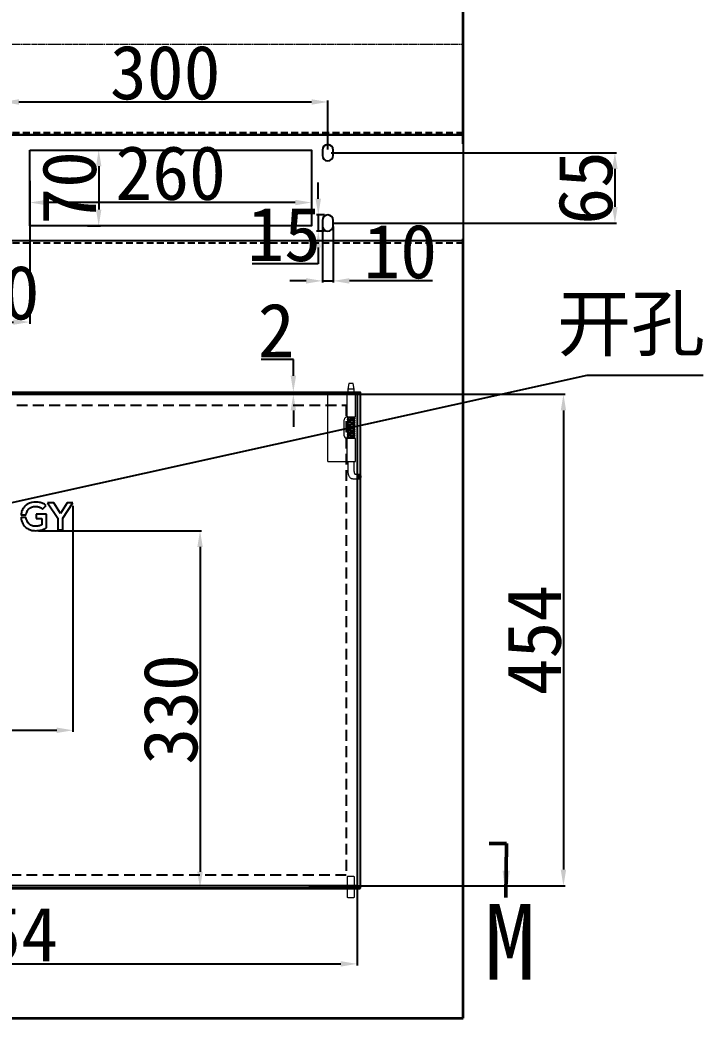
# Model space of a CAD drawing. Header units: millimetres. Extents: x 6893 to 19543, y -3475 to 6590.
# Drawn here: x 10213 to 10843, y 3976 to 4897 of the extents above; entities that cross this region are included whole.
import ezdxf

# ---------------------------------------------------------------- set-up
doc = ezdxf.new("R2010")
doc.units = ezdxf.units.MM
for name, pattern in [('ACBSITGL', [3, 2, -1]), ('HIDDEN', [1.905, 1.27, -0.635]), ('PHANTOM', [12.7, 6.35, -1.27, 1.27, -1.27, 1.27, -1.27])]:
    doc.linetypes.add(name, pattern=pattern)
for name, color, linetype, lineweight in [('AM_0', 7, 'Continuous', 50), ('图框', 7, 'Continuous', 15), ('尺寸线', 3, 'Continuous', 15)]:
    doc.layers.add(name, color=color, linetype=linetype, lineweight=lineweight)
doc.styles.add('SLDTEXTSTYLE0', font='')
doc.styles.get("Standard").update_dxf_attribs({"font": ''})
doc.styles.get('SLDTEXTSTYLE0').set_extended_font_data('宋体')
doc.styles.get('Standard').set_extended_font_data('SimSun')
doc.dimstyles.new('50#', dxfattribs={"dimtxt": 50, "dimasz": 15, "dimexe": 1.5, "dimexo": 3, "dimgap": 2, "dimtad": 1, "dimtoh": 1, "dimzin": 12, "dimdsep": 46, "dimtxsty": 'Standard', "dimcen": 20, "dimclrd": 3, "dimclre": 3, "dimclrt": 7, "dimadec": 0, "dimazin": 3, "dimtfac": 1, "dimtmove": 0, "dimatfit": 3, "dimfxl": 1, "dimarcsym": 0})

# ---------------------------------------------------------------- blocks, each defined once
blk = doc.blocks.new('*D61')
at = {"color": 3, "lineweight": -2, "transparency": 16777216}
for p, q in [((10197.17, 4777.57), (10197.17, 4822.93)), ((10212.17, 4821.43), (10482.17, 4821.43)), ((10497.17, 4777.57), (10497.17, 4822.93))]:
    blk.add_line(p, q, dxfattribs=at)
at = {"color": 3, "transparency": 16777216}
for points in [[(10212.17, 4823.93), (10212.17, 4818.93), (10197.17, 4821.43)], [(10482.17, 4818.93), (10482.17, 4823.93), (10497.17, 4821.43)]]:
    blk.add_solid(points, dxfattribs=at)
at = {"layer": 'Defpoints', "color": 0, "transparency": 16777216}
for p in [(10497.17, 4821.43), (10197.17, 4774.57), (10497.17, 4774.57)]:
    blk.add_point(p, dxfattribs=at)
at = {"color": 7, "transparency": 16777216, "insert": (10347.17, 4848.43), "char_height": 50, "attachment_point": 5}
blk.add_mtext('300', dxfattribs=at)
blk = doc.blocks.new('*D62')
at = {"color": 3, "lineweight": -2, "transparency": 16777216}
for p, q in [((10500.17, 4774.57), (10763.63, 4774.57)), ((10762.13, 4759.57), (10762.13, 4724.57)), ((10502.67, 4709.57), (10763.63, 4709.57))]:
    blk.add_line(p, q, dxfattribs=at)
at = {"color": 3, "transparency": 16777216}
for points in [[(10764.63, 4759.57), (10759.63, 4759.57), (10762.13, 4774.57)], [(10759.63, 4724.57), (10764.63, 4724.57), (10762.13, 4709.57)]]:
    blk.add_solid(points, dxfattribs=at)
at = {"layer": 'Defpoints', "color": 0, "transparency": 16777216}
for p in [(10497.17, 4774.57), (10499.67, 4709.57), (10762.13, 4709.57)]:
    blk.add_point(p, dxfattribs=at)
at = {"color": 7, "transparency": 16777216, "insert": (10735.13, 4742.07), "char_height": 50, "attachment_point": 5, "rotation": 90}
blk.add_mtext('65', dxfattribs=at)
blk = doc.blocks.new('*D63')
at = {"color": 3, "lineweight": -2, "transparency": 16777216}
for p, q in [((10492.17, 4706.57), (10492.17, 4654.7)), ((10502.17, 4706.57), (10502.17, 4654.7)), ((10477.17, 4656.2), (10462.17, 4656.2)), ((10492.17, 4656.2), (10502.17, 4656.2)), ((10532.17, 4656.2), (10517.17, 4656.2)), ((10593.95, 4656.2), (10532.17, 4656.2))]:
    blk.add_line(p, q, dxfattribs=at)
at = {"color": 3, "transparency": 16777216}
for points in [[(10477.17, 4653.7), (10477.17, 4658.7), (10492.17, 4656.2)], [(10517.17, 4658.7), (10517.17, 4653.7), (10502.17, 4656.2)]]:
    blk.add_solid(points, dxfattribs=at)
at = {"layer": 'Defpoints', "color": 0, "transparency": 16777216}
for p in [(10492.17, 4709.57), (10502.17, 4709.57), (10502.17, 4656.2)]:
    blk.add_point(p, dxfattribs=at)
at = {"color": 7, "transparency": 16777216, "insert": (10564.06, 4683.2), "char_height": 50, "attachment_point": 5}
blk.add_mtext('10', dxfattribs=at)
blk = doc.blocks.new('*D64')
at = {"color": 3, "lineweight": -2, "transparency": 16777216}
for p, q in [((10222.17, 4746.74), (10222.17, 4727.09)), ((10482.17, 4746.74), (10482.17, 4727.09)), ((10467.17, 4728.59), (10237.17, 4728.59))]:
    blk.add_line(p, q, dxfattribs=at)
at = {"color": 3, "transparency": 16777216}
for points in [[(10237.17, 4731.09), (10237.17, 4726.09), (10222.17, 4728.59)], [(10467.17, 4726.09), (10467.17, 4731.09), (10482.17, 4728.59)]]:
    blk.add_solid(points, dxfattribs=at)
at = {"layer": 'Defpoints', "color": 0, "transparency": 16777216}
for p in [(10222.17, 4749.74), (10482.17, 4749.74), (10222.17, 4728.59)]:
    blk.add_point(p, dxfattribs=at)
at = {"color": 7, "transparency": 16777216, "insert": (10352.17, 4755.59), "char_height": 50, "attachment_point": 5}
blk.add_mtext('260', dxfattribs=at)
blk = doc.blocks.new('*D65')
at = {"color": 3, "lineweight": -2, "transparency": 16777216}
for p, q in [((10270.74, 4777.07), (10287.32, 4777.07)), ((10285.82, 4762.07), (10285.82, 4722.07)), ((10275.36, 4707.07), (10287.32, 4707.07))]:
    blk.add_line(p, q, dxfattribs=at)
at = {"color": 3, "transparency": 16777216}
for points in [[(10288.32, 4762.07), (10283.32, 4762.07), (10285.82, 4777.07)], [(10283.32, 4722.07), (10288.32, 4722.07), (10285.82, 4707.07)]]:
    blk.add_solid(points, dxfattribs=at)
at = {"layer": 'Defpoints', "color": 0, "transparency": 16777216}
for p in [(10267.74, 4777.07), (10272.36, 4707.07), (10285.82, 4707.07)]:
    blk.add_point(p, dxfattribs=at)
at = {"color": 7, "transparency": 16777216, "insert": (10258.82, 4742.07), "char_height": 50, "attachment_point": 5, "rotation": 90}
blk.add_mtext('70', dxfattribs=at)
blk = doc.blocks.new('*D67')
at = {"color": 3, "lineweight": -2, "transparency": 16777216}
for p, q in [((10172.17, 4748.54), (10172.17, 4616.7)), ((10222.17, 4748.54), (10222.17, 4616.7)), ((10187.17, 4618.2), (10207.17, 4618.2))]:
    blk.add_line(p, q, dxfattribs=at)
at = {"color": 3, "transparency": 16777216}
for points in [[(10187.17, 4620.7), (10187.17, 4615.7), (10172.17, 4618.2)], [(10207.17, 4615.7), (10207.17, 4620.7), (10222.17, 4618.2)]]:
    blk.add_solid(points, dxfattribs=at)
at = {"layer": 'Defpoints', "color": 0, "transparency": 16777216}
for p in [(10172.17, 4751.54), (10222.17, 4751.54), (10222.17, 4618.2)]:
    blk.add_point(p, dxfattribs=at)
at = {"color": 7, "transparency": 16777216, "insert": (10197.17, 4645.2), "char_height": 50, "attachment_point": 5}
blk.add_mtext('50', dxfattribs=at)
blk = doc.blocks.new('*D84')
at = {"color": 3, "lineweight": -2, "transparency": 16777216}
for p, q in [((10488.43, 4732.07), (10488.43, 4747.07)), ((10494.17, 4717.07), (10486.93, 4717.07)), ((10488.43, 4717.07), (10488.43, 4702.07)), ((10494.17, 4702.07), (10486.93, 4702.07)), ((10488.43, 4687.07), (10488.43, 4672.07)), ((10488.43, 4672.07), (10427.49, 4672.07))]:
    blk.add_line(p, q, dxfattribs=at)
at = {"color": 3, "transparency": 16777216}
for points in [[(10485.93, 4732.07), (10490.93, 4732.07), (10488.43, 4717.07)], [(10490.93, 4687.07), (10485.93, 4687.07), (10488.43, 4702.07)]]:
    blk.add_solid(points, dxfattribs=at)
at = {"layer": 'Defpoints', "color": 0, "transparency": 16777216}
for p in [(10497.17, 4717.07), (10488.43, 4702.07), (10497.17, 4702.07)]:
    blk.add_point(p, dxfattribs=at)
at = {"color": 7, "transparency": 16777216, "insert": (10456.96, 4699.07), "char_height": 50, "attachment_point": 5}
blk.add_mtext('15', dxfattribs=at)
blk = doc.blocks.new('*D107')
at = {"color": 3, "lineweight": -2, "transparency": 16777216}
for p, q in [((9892.17, 4455.51), (9892.17, 4239.77)), ((10262.06, 4448.39), (10262.06, 4239.77)), ((9907.17, 4241.27), (10247.06, 4241.27))]:
    blk.add_line(p, q, dxfattribs=at)
at = {"color": 3, "transparency": 16777216}
for points in [[(9907.17, 4243.77), (9907.17, 4238.77), (9892.17, 4241.27)], [(10247.06, 4238.77), (10247.06, 4243.77), (10262.06, 4241.27)]]:
    blk.add_solid(points, dxfattribs=at)
at = {"layer": 'Defpoints', "color": 0, "transparency": 16777216}
for p in [(9892.17, 4458.51), (10262.06, 4451.39), (10262.06, 4241.27)]:
    blk.add_point(p, dxfattribs=at)
at = {"color": 7, "transparency": 16777216, "insert": (10077.12, 4268.27), "char_height": 50, "attachment_point": 5}
blk.add_mtext('369.9', dxfattribs=at)
blk = doc.blocks.new('*D112')
at = {"color": 3, "lineweight": -2, "transparency": 16777216}
for p, q in [((10230.37, 4425.57), (10380.81, 4425.57)), ((10379.31, 4410.57), (10379.31, 4110.57)), ((10280.64, 4095.57), (10380.81, 4095.57))]:
    blk.add_line(p, q, dxfattribs=at)
at = {"color": 3, "transparency": 16777216}
for points in [[(10381.81, 4410.57), (10376.81, 4410.57), (10379.31, 4425.57)], [(10376.81, 4110.57), (10381.81, 4110.57), (10379.31, 4095.57)]]:
    blk.add_solid(points, dxfattribs=at)
at = {"layer": 'Defpoints', "color": 0, "transparency": 16777216}
for p in [(10227.37, 4425.57), (10277.64, 4095.57), (10379.31, 4095.57)]:
    blk.add_point(p, dxfattribs=at)
at = {"color": 7, "transparency": 16777216, "insert": (10352.31, 4260.57), "char_height": 50, "attachment_point": 5, "rotation": 90}
blk.add_mtext('330', dxfattribs=at)
blk = doc.blocks.new('*D169')
at = {"color": 3, "lineweight": -2, "transparency": 16777216}
for p, q in [((10479.65, 4551.57), (10716.15, 4551.57)), ((10714.65, 4536.57), (10714.65, 4112.57)), ((10479.65, 4097.57), (10716.15, 4097.57))]:
    blk.add_line(p, q, dxfattribs=at)
at = {"color": 3, "transparency": 16777216}
for points in [[(10717.15, 4536.57), (10712.15, 4536.57), (10714.65, 4551.57)], [(10712.15, 4112.57), (10717.15, 4112.57), (10714.65, 4097.57)]]:
    blk.add_solid(points, dxfattribs=at)
at = {"layer": 'Defpoints', "color": 0, "transparency": 16777216}
for p in [(10476.65, 4551.57), (10476.65, 4097.57), (10714.65, 4097.57)]:
    blk.add_point(p, dxfattribs=at)
at = {"color": 7, "transparency": 16777216, "insert": (10687.65, 4324.57), "char_height": 50, "attachment_point": 5, "rotation": 90}
blk.add_mtext('454', dxfattribs=at)
blk = doc.blocks.new('*D170')
at = {"color": 3, "lineweight": -2, "transparency": 16777216}
for p, q in [((9870.17, 4548.57), (9870.17, 4024.08)), ((10524.17, 4548.57), (10524.17, 4024.08)), ((9885.17, 4025.58), (10509.17, 4025.58))]:
    blk.add_line(p, q, dxfattribs=at)
at = {"color": 3, "transparency": 16777216}
for points in [[(9885.17, 4028.08), (9885.17, 4023.08), (9870.17, 4025.58)], [(10509.17, 4023.08), (10509.17, 4028.08), (10524.17, 4025.58)]]:
    blk.add_solid(points, dxfattribs=at)
at = {"layer": 'Defpoints', "color": 0, "transparency": 16777216}
for p in [(9870.17, 4551.57), (10524.17, 4551.57), (10524.17, 4025.58)]:
    blk.add_point(p, dxfattribs=at)
at = {"color": 7, "transparency": 16777216, "insert": (10197.17, 4052.58), "char_height": 50, "attachment_point": 5}
blk.add_mtext('654', dxfattribs=at)
blk = doc.blocks.new('NGD')
at = {"color": 3, "linetype": 'Continuous', "lineweight": 15}
for p, q in [((1111.23, -2017.19), (1106.06, -2018.15)), ((1106.06, -2018.15), (1106.06, -2018.65)), ((1116.06, -2017.19), (1111.23, -2017.19)), ((1111.23, -2017.19), (1111.23, -2018.16)), ((1111.23, -2018.16), (1111.23, -2023.19)), ((1137.06, -2016.19), (1116.06, -2016.19)), ((1116.06, -2016.95), (1116.06, -2016.19)), ((1116.06, -2023.43), (1116.06, -2016.95)), ((1137.06, -2023.94), (1137.06, -2016.19)), ((1137.99, -2017.19), (1137.06, -2017.19)), ((1139.98, -2017.19), (1138.39, -2017.19)), ((1141.99, -2017.19), (1140.39, -2017.19)), ((1143.99, -2017.19), (1142.39, -2017.19)), ((1145.98, -2017.19), (1144.39, -2017.19)), ((1147.99, -2017.19), (1146.39, -2017.19)), ((1149.98, -2017.19), (1148.39, -2017.19)), ((1151.98, -2017.19), (1150.39, -2017.19)), ((1153.98, -2017.19), (1152.39, -2017.19)), ((1155.99, -2017.19), (1154.39, -2017.19)), ((1157.06, -2017.19), (1156.39, -2017.19)), ((1178.06, -2016.19), (1157.06, -2016.19)), ((1157.06, -2016.19), (1157.06, -2023.94)), ((1178.06, -2024.19), (1178.06, -2016.19)), ((1187.06, -2017.19), (1178.06, -2017.19)), ((1190.06, -2012.78), (1190.06, -2016.62)), ((1194.06, -2018.62), (1194.06, -2012.78)), ((1106.06, -2018.65), (1106.06, -2022.23)), ((1106.06, -2022.23), (1111.23, -2023.19)), ((1111.23, -2023.19), (1116.06, -2023.19)), ((1116.06, -2040.98), (1116.06, -2023.43)), ((1116.06, -2024.19), (1137.07, -2024.19)), ((1137.06, -2023.19), (1137.39, -2023.19)), ((1137.79, -2023.19), (1139.39, -2023.19)), ((1154.56, -2026.44), (1139.56, -2026.44)), ((1139.79, -2023.19), (1141.39, -2023.19)), ((1141.79, -2023.19), (1143.39, -2023.19)), ((1143.79, -2023.19), (1145.39, -2023.19)), ((1145.8, -2023.19), (1147.39, -2023.19)), ((1147.8, -2023.19), (1149.39, -2023.19)), ((1149.79, -2023.19), (1151.39, -2023.19)), ((1151.79, -2023.19), (1153.39, -2023.19)), ((1153.78, -2023.19), (1155.39, -2023.19)), ((1155.79, -2023.19), (1157.06, -2023.19)), ((1157.05, -2024.19), (1178.06, -2024.19)), ((1178.06, -2023.19), (1187.06, -2023.19)), ((1178.06, -2041.69), (1178.06, -2024.19)), ((1116.06, -2041.69), (1116.06, -2040.98)), ((1116.06, -2041.69), (1116.77, -2041.69)), ((1178.06, -2041.69), (1116.77, -2041.69))]:
    blk.add_line(p, q, dxfattribs=at)
at = {"color": 3, "linetype": 'Continuous', "lineweight": 15, "flags": 128}
for points in [[(1192.06, -2011.06), (1192.83, -2011.19), (1193.48, -2011.57), (1193.91, -2012.12), (1194.06, -2012.78), (1193.91, -2013.43), (1193.48, -2013.99), (1192.83, -2014.36), (1192.06, -2014.49), (1191.3, -2014.36), (1190.65, -2013.99), (1190.21, -2013.43), (1190.06, -2012.78), (1190.21, -2012.12), (1190.65, -2011.57), (1191.3, -2011.19), (1192.06, -2011.06)], [(1192.06, -2011.34), (1192.47, -2011.41), (1192.81, -2011.61), (1193.04, -2011.9), (1193.12, -2012.25), (1193.04, -2012.6), (1192.81, -2012.89), (1192.47, -2013.09), (1192.06, -2013.16), (1191.66, -2013.09), (1191.31, -2012.89), (1191.08, -2012.6), (1191, -2012.25), (1191.08, -2011.9), (1191.31, -2011.61), (1191.66, -2011.41), (1192.06, -2011.34)]]:
    blk.add_lwpolyline(points, dxfattribs=at)
at = {"color": 3, "linetype": 'Continuous', "lineweight": 15}
for centre, start, end in [((1139.56, -2023.94), 180, 270), ((1154.56, -2023.94), 270, 0)]:
    blk.add_arc(centre, 2.5, start, end, dxfattribs=at)
for points, knots in [([(1136.99, -2023.19), (1137.01, -2023.3), (1137.08, -2023.59), (1137.15, -2023.81), (1137.36, -2023.9), (1137.5, -2023.88), (1137.67, -2023.73), (1137.75, -2023.43), (1137.85, -2022.93), (1137.93, -2022.37), (1138.02, -2021.72), (1138.11, -2019.03), (1138.2, -2018.37), (1138.27, -2017.8), (1138.35, -2017.36), (1138.42, -2017.04), (1138.48, -2016.89), (1138.45, -2016.9), (1138.45, -2016.9)], [0, 0, 0, 0, 0.05375, 0.151598, 0.18202, 0.209029, 0.253885, 0.359771, 0.430491, 0.503653, 0.578437, 0.653151, 0.727652, 0.796363, 0.860659, 0.920674, 0.980659, 1, 1, 1, 1]), ([(1138.79, -2017.19), (1138.78, -2017.12), (1138.71, -2016.81), (1138.66, -2016.59), (1138.4, -2016.47), (1138.12, -2016.58), (1138.06, -2016.87), (1137.93, -2017.42), (1137.84, -2018.03), (1137.74, -2018.75), (1137.65, -2021.5), (1137.56, -2022.2), (1137.47, -2022.79), (1137.4, -2023.2), (1137.32, -2023.46), (1137.31, -2023.49), (1137.3, -2023.51)], [0, 0, 0, 0, 0.032372, 0.153996, 0.189678, 0.224346, 0.344741, 0.42137, 0.504084, 0.586349, 0.666441, 0.745443, 0.82111, 0.890111, 0.953141, 1, 1, 1, 1]), ([(1138.98, -2023.19), (1138.98, -2023.2), (1139.03, -2023.46), (1139.08, -2023.65), (1139.23, -2023.84), (1139.34, -2023.9), (1139.52, -2023.88), (1139.67, -2023.69), (1139.74, -2023.44), (1139.82, -2023.09), (1139.9, -2022.61), (1139.99, -2022), (1140.07, -2019.3), (1140.17, -2018.57), (1140.26, -2017.89), (1140.35, -2017.33), (1140.42, -2017), (1140.49, -2016.87), (1140.47, -2016.87), (1140.46, -2016.88)], [0, 0, 0, 0, 0.003191, 0.116676, 0.159186, 0.185522, 0.216111, 0.279191, 0.338057, 0.400016, 0.467068, 0.54118, 0.617787, 0.696263, 0.775725, 0.856238, 0.928791, 0.987235, 1, 1, 1, 1]), ([(1140.8, -2017.19), (1140.79, -2017.18), (1140.75, -2016.93), (1140.69, -2016.72), (1140.54, -2016.52), (1140.39, -2016.47), (1140.11, -2016.59), (1140.03, -2016.97), (1139.92, -2017.5), (1139.84, -2018.01), (1139.76, -2018.65), (1139.67, -2019.36), (1139.58, -2022.08), (1139.48, -2022.72), (1139.4, -2023.2), (1139.32, -2023.46), (1139.31, -2023.5), (1139.3, -2023.51)], [0, 0, 0, 0, 0.004078, 0.116004, 0.164625, 0.199025, 0.240952, 0.370841, 0.43162, 0.497944, 0.571282, 0.648934, 0.72777, 0.808427, 0.88767, 0.953327, 1, 1, 1, 1]), ([(1140.99, -2023.19), (1141.03, -2023.4), (1141.1, -2023.69), (1141.24, -2023.86), (1141.39, -2023.9), (1141.53, -2023.86), (1141.63, -2023.75), (1141.72, -2023.52), (1141.81, -2023.14), (1141.9, -2022.58), (1142, -2021.9), (1142.09, -2019.16), (1142.18, -2018.46), (1142.27, -2017.84), (1142.35, -2017.36), (1142.41, -2017.04), (1142.49, -2016.88), (1142.46, -2016.89), (1142.45, -2016.89)], [0, 0, 0, 0, 0.118872, 0.170152, 0.191041, 0.211952, 0.262061, 0.323676, 0.397892, 0.479673, 0.561414, 0.640559, 0.719145, 0.794173, 0.863561, 0.926927, 0.985897, 1, 1, 1, 1]), ([(1142.79, -2017.19), (1142.78, -2017.12), (1142.71, -2016.82), (1142.67, -2016.61), (1142.44, -2016.49), (1142.29, -2016.49), (1142.11, -2016.65), (1142.03, -2016.95), (1141.92, -2017.51), (1141.83, -2018.15), (1141.73, -2018.87), (1141.64, -2021.59), (1141.55, -2022.23), (1141.47, -2022.76), (1141.4, -2023.14), (1141.35, -2023.38), (1141.29, -2023.52), (1141.46, -2023.49), (1141.49, -2023.53), (1141.44, -2023.42), (1141.41, -2023.27), (1141.39, -2023.19)], [0, 0, 0, 0, 0.030575, 0.125112, 0.14645, 0.166978, 0.203663, 0.295531, 0.361314, 0.427924, 0.493967, 0.557931, 0.619572, 0.675319, 0.724994, 0.77117, 0.797234, 0.882059, 0.92072, 0.962435, 1, 1, 1, 1]), ([(1142.99, -2023.19), (1143.02, -2023.36), (1143.08, -2023.64), (1143.23, -2023.85), (1143.39, -2023.9), (1143.55, -2023.85), (1143.68, -2023.66), (1143.76, -2023.39), (1143.83, -2023.02), (1143.91, -2022.54), (1144, -2021.94), (1144.08, -2019.26), (1144.17, -2018.57), (1144.26, -2017.94), (1144.34, -2017.41), (1144.41, -2017.06), (1144.47, -2016.89), (1144.47, -2016.88), (1144.47, -2016.87)], [0, 0, 0, 0, 0.088257, 0.153645, 0.188001, 0.221813, 0.285135, 0.346895, 0.409679, 0.475713, 0.546936, 0.621339, 0.697022, 0.771558, 0.844885, 0.914176, 0.969059, 1, 1, 1, 1]), ([(1144.79, -2017.19), (1144.78, -2017.12), (1144.72, -2016.83), (1144.66, -2016.62), (1144.45, -2016.48), (1144.29, -2016.5), (1144.09, -2016.66), (1144.04, -2016.92), (1143.93, -2017.45), (1143.85, -2018.01), (1143.75, -2018.69), (1143.66, -2019.43), (1143.56, -2022.16), (1143.47, -2022.8), (1143.39, -2023.25), (1143.31, -2023.48), (1143.32, -2023.49), (1143.32, -2023.49)], [0, 0, 0, 0, 0.03649, 0.142869, 0.18838, 0.21368, 0.239782, 0.356028, 0.424284, 0.497882, 0.576479, 0.656212, 0.737393, 0.819984, 0.897646, 0.964841, 1, 1, 1, 1]), ([(1144.99, -2023.19), (1145.03, -2023.4), (1145.1, -2023.7), (1145.26, -2023.89), (1145.53, -2023.89), (1145.64, -2023.73), (1145.72, -2023.51), (1145.81, -2023.15), (1145.89, -2022.64), (1145.98, -2022.02), (1146.07, -2019.32), (1146.16, -2018.61), (1146.25, -2017.96), (1146.34, -2017.42), (1146.41, -2017.07), (1146.47, -2016.9), (1146.46, -2016.89), (1146.46, -2016.89)], [0, 0, 0, 0, 0.121594, 0.171603, 0.212995, 0.263521, 0.324846, 0.392062, 0.463927, 0.540777, 0.616928, 0.693443, 0.769779, 0.843508, 0.911578, 0.971979, 1, 1, 1, 1]), ([(1146.79, -2017.19), (1146.79, -2017.15), (1146.75, -2016.98), (1146.69, -2016.75), (1146.54, -2016.5), (1146.27, -2016.48), (1146.08, -2016.71), (1146, -2017.1), (1145.89, -2017.68), (1145.81, -2018.26), (1145.72, -2018.92), (1145.64, -2021.62), (1145.55, -2022.26), (1145.47, -2022.79), (1145.39, -2023.19), (1145.34, -2023.43), (1145.29, -2023.52), (1145.31, -2023.51), (1145.31, -2023.51)], [0, 0, 0, 0, 0.022278, 0.082321, 0.157217, 0.195934, 0.273517, 0.387844, 0.455547, 0.52559, 0.599927, 0.675292, 0.748292, 0.817174, 0.881924, 0.940369, 0.989357, 1, 1, 1, 1]), ([(1146.99, -2023.19), (1147.02, -2023.37), (1147.07, -2023.66), (1147.27, -2023.88), (1147.44, -2023.9), (1147.62, -2023.81), (1147.7, -2023.58), (1147.8, -2023.2), (1147.88, -2022.72), (1147.97, -2022.12), (1148.06, -2019.45), (1148.14, -2018.76), (1148.23, -2018.13), (1148.3, -2017.61), (1148.38, -2017.22), (1148.45, -2016.94), (1148.49, -2016.86), (1148.26, -2016.84), (1148.35, -2016.98), (1148.38, -2017.14), (1148.39, -2017.19)], [0, 0, 0, 0, 0.083228, 0.136515, 0.162151, 0.184215, 0.262548, 0.315884, 0.375647, 0.436892, 0.498636, 0.560857, 0.620786, 0.675878, 0.727642, 0.776696, 0.827011, 0.927968, 0.977853, 1, 1, 1, 1]), ([(1148.79, -2017.19), (1148.77, -2017.09), (1148.7, -2016.77), (1148.65, -2016.54), (1148.34, -2016.47), (1148.12, -2016.62), (1148.03, -2016.94), (1147.91, -2017.55), (1147.82, -2018.2), (1147.72, -2018.94), (1147.63, -2021.68), (1147.54, -2022.36), (1147.45, -2022.9), (1147.37, -2023.28), (1147.33, -2023.46), (1147.28, -2023.51), (1147.31, -2023.51), (1147.31, -2023.51)], [0, 0, 0, 0, 0.050084, 0.165064, 0.196754, 0.236556, 0.363089, 0.442297, 0.524946, 0.607073, 0.686604, 0.765565, 0.839417, 0.907244, 0.968511, 0.995835, 1, 1, 1, 1]), ([(1148.99, -2023.19), (1149.02, -2023.35), (1149.09, -2023.68), (1149.23, -2023.88), (1149.44, -2023.9), (1149.61, -2023.8), (1149.73, -2023.51), (1149.83, -2023.08), (1149.93, -2022.38), (1150.02, -2021.73), (1150.11, -2019.01), (1150.21, -2018.29), (1150.3, -2017.65), (1150.38, -2017.18), (1150.46, -2016.91), (1150.47, -2016.88), (1150.47, -2016.87)], [0, 0, 0, 0, 0.080643, 0.172849, 0.202826, 0.235786, 0.296998, 0.420555, 0.490753, 0.567326, 0.644838, 0.724746, 0.804831, 0.884893, 0.952117, 1, 1, 1, 1]), ([(1150.79, -2017.19), (1150.79, -2017.15), (1150.74, -2016.89), (1150.67, -2016.67), (1150.49, -2016.49), (1150.31, -2016.49), (1150.07, -2016.69), (1150.01, -2017.05), (1149.9, -2017.61), (1149.82, -2018.16), (1149.74, -2018.82), (1149.65, -2021.54), (1149.55, -2022.25), (1149.46, -2022.86), (1149.38, -2023.28), (1149.31, -2023.49), (1149.31, -2023.5), (1149.31, -2023.51)], [0, 0, 0, 0, 0.0183647, 0.1264147, 0.1794005, 0.2180049, 0.2600491, 0.3848093, 0.4472145, 0.5150914, 0.5903363, 0.6681087, 0.7478613, 0.8285579, 0.9060371, 0.9675075, 1, 1, 1, 1]), ([(1150.98, -2023.19), (1150.99, -2023.23), (1151.03, -2023.41), (1151.09, -2023.62), (1151.17, -2023.8), (1151.32, -2023.9), (1151.57, -2023.87), (1151.66, -2023.7), (1151.76, -2023.39), (1151.85, -2022.94), (1151.94, -2022.32), (1152.04, -2021.61), (1152.13, -2018.88), (1152.22, -2018.2), (1152.3, -2017.63), (1152.38, -2017.21), (1152.43, -2016.98), (1152.48, -2016.89), (1152.45, -2016.89), (1152.44, -2016.89)], [0, 0, 0, 0, 0.018346, 0.08322, 0.141849, 0.188027, 0.208471, 0.285877, 0.352651, 0.431401, 0.513474, 0.594563, 0.673315, 0.751462, 0.824073, 0.89148, 0.952211, 0.981952, 1, 1, 1, 1]), ([(1152.8, -2017.19), (1152.77, -2017.09), (1152.73, -2016.87), (1152.66, -2016.68), (1152.54, -2016.52), (1152.38, -2016.48), (1152.25, -2016.52), (1152.09, -2016.69), (1152.01, -2017.03), (1151.89, -2017.66), (1151.8, -2018.32), (1151.71, -2019.04), (1151.62, -2021.75), (1151.53, -2022.38), (1151.46, -2022.87), (1151.39, -2023.23), (1151.26, -2023.56), (1151.49, -2023.51), (1151.48, -2023.51), (1151.43, -2023.39), (1151.4, -2023.25), (1151.39, -2023.19)], [0, 0, 0, 0, 0.044106, 0.092945, 0.136528, 0.15758, 0.177468, 0.213206, 0.311477, 0.378783, 0.445084, 0.510841, 0.574387, 0.634838, 0.688913, 0.737456, 0.78457, 0.893434, 0.930966, 0.974484, 1, 1, 1, 1]), ([(1152.99, -2023.19), (1153.01, -2023.3), (1153.06, -2023.53), (1153.14, -2023.76), (1153.32, -2023.91), (1153.57, -2023.86), (1153.74, -2023.53), (1153.84, -2023.01), (1153.94, -2022.31), (1154.03, -2021.68), (1154.11, -2018.99), (1154.2, -2018.31), (1154.29, -2017.71), (1154.37, -2017.25), (1154.43, -2016.97), (1154.5, -2016.86), (1154.46, -2016.87), (1154.45, -2016.87)], [0, 0, 0, 0, 0.049296, 0.111368, 0.178592, 0.212596, 0.306966, 0.431961, 0.500009, 0.572763, 0.647788, 0.723338, 0.796931, 0.870233, 0.934043, 0.983579, 1, 1, 1, 1]), ([(1154.79, -2017.19), (1154.77, -2017.09), (1154.7, -2016.8), (1154.64, -2016.57), (1154.35, -2016.45), (1154.07, -2016.68), (1154.03, -2016.99), (1153.91, -2017.57), (1153.82, -2018.16), (1153.73, -2018.86), (1153.64, -2021.61), (1153.54, -2022.33), (1153.45, -2022.93), (1153.37, -2023.33), (1153.3, -2023.5), (1153.32, -2023.5), (1153.32, -2023.5)], [0, 0, 0, 0, 0.053778, 0.15411, 0.201288, 0.253263, 0.372483, 0.442229, 0.517147, 0.59636, 0.676071, 0.757952, 0.840078, 0.915521, 0.979737, 1, 1, 1, 1]), ([(1154.99, -2023.19), (1154.99, -2023.23), (1155.03, -2023.42), (1155.09, -2023.62), (1155.18, -2023.81), (1155.36, -2023.92), (1155.59, -2023.83), (1155.67, -2023.66), (1155.76, -2023.38), (1155.84, -2022.97), (1155.93, -2022.41), (1156.02, -2021.75), (1156.11, -2019.04), (1156.2, -2018.34), (1156.28, -2017.73), (1156.37, -2017.26), (1156.42, -2016.98), (1156.51, -2016.88), (1156.46, -2016.88), (1156.46, -2016.88)], [0, 0, 0, 0, 0.019323, 0.086886, 0.143483, 0.188853, 0.232094, 0.287441, 0.351211, 0.420248, 0.494392, 0.571309, 0.64709, 0.723832, 0.799315, 0.871149, 0.936156, 0.993628, 1, 1, 1, 1]), ([(1156.79, -2017.19), (1156.78, -2017.11), (1156.74, -2016.92), (1156.68, -2016.73), (1156.56, -2016.55), (1156.38, -2016.46), (1156.2, -2016.55), (1156.06, -2016.8), (1155.98, -2017.19), (1155.87, -2017.81), (1155.79, -2018.41), (1155.7, -2019.09), (1155.62, -2021.78), (1155.53, -2022.4), (1155.45, -2022.9), (1155.38, -2023.26), (1155.32, -2023.47), (1155.28, -2023.54), (1155.38, -2023.47), (1155.49, -2023.51), (1155.43, -2023.37), (1155.4, -2023.23), (1155.39, -2023.19)], [0, 0, 0, 0, 0.032777, 0.082336, 0.112774, 0.146791, 0.197764, 0.237018, 0.335164, 0.391753, 0.450671, 0.512965, 0.575052, 0.63497, 0.691045, 0.743975, 0.790623, 0.829353, 0.874861, 0.935324, 0.984545, 1, 1, 1, 1]), ([(1190.13, -2016.35), (1190.13, -2016.35), (1190.14, -2016.31), (1190.06, -2016.44), (1189.7, -2016.67), (1189.06, -2016.93), (1188.23, -2017.12), (1187.53, -2017.19), (1187.13, -2017.19), (1187.06, -2017.19)], [0, 0, 0, 0, 0.006555, 0.182729, 0.364131, 0.552571, 0.752363, 0.954634, 1, 1, 1, 1]), ([(1137.07, -2024.16), (1137.07, -2024.16), (1137.07, -2024.15), (1137.06, -2024), (1137.06, -2023.94)], [0, 0, 0, 0, 0.638633, 1, 1, 1, 1]), ([(1157.06, -2023.94), (1157.05, -2024.07), (1157.05, -2024.22), (1157.05, -2024.17), (1157.05, -2024.16)], [0, 0, 0, 0, 0.82021, 1, 1, 1, 1]), ([(1187.06, -2023.19), (1187.32, -2023.19), (1188.08, -2023.17), (1189.32, -2023), (1190.7, -2022.62), (1191.9, -2022.05), (1192.86, -2021.34), (1193.54, -2020.51), (1193.98, -2019.59), (1194.03, -2018.94), (1194.06, -2018.62)], [0, 0, 0, 0, 0.076384, 0.219272, 0.364544, 0.51436, 0.6497, 0.773346, 0.889184, 1, 1, 1, 1])]:
    blk.add_open_spline(points, degree=3, knots=knots, dxfattribs=at)
blk = doc.blocks.new('ngdf')
at = {"layer": '尺寸线', "color": 3}
for points in [[(1448.57, -2353.98), (1448.57, -2345.48, 0.414214), (1448.07, -2344.98), (1443.07, -2344.98, 0.414214), (1442.57, -2345.48), (1442.57, -2353.98)], [(1442.57, -2355.98), (1442.57, -2364.48, 0.414214), (1443.07, -2364.98), (1448.07, -2364.98, 0.414214), (1448.57, -2364.48), (1448.57, -2355.98)]]:
    blk.add_lwpolyline(points, format="xyb", dxfattribs=at)
blk.add_lwpolyline([(1441.07, -2355.98), (1450.07, -2355.98, 0.414214), (1450.57, -2355.48), (1450.57, -2354.48, 0.414214), (1450.07, -2353.98), (1441.07, -2353.98, 0.414214), (1440.57, -2354.48), (1440.57, -2355.48, 0.414214)], format="xyb", close=True, dxfattribs=at)
blk = doc.blocks.new('*D171')
at = {"color": 3, "lineweight": -2, "transparency": 16777216}
for p, q in [((10465.42, 4583.57), (10435.77, 4583.57)), ((10465.42, 4568.57), (10465.42, 4583.57)), ((10463.29, 4553.57), (10466.92, 4553.57)), ((10465.42, 4551.57), (10465.42, 4553.57)), ((10463.29, 4551.57), (10466.92, 4551.57)), ((10465.42, 4536.57), (10465.42, 4521.57))]:
    blk.add_line(p, q, dxfattribs=at)
at = {"color": 3, "transparency": 16777216}
for points in [[(10462.92, 4568.57), (10467.92, 4568.57), (10465.42, 4553.57)], [(10467.92, 4536.57), (10462.92, 4536.57), (10465.42, 4551.57)]]:
    blk.add_solid(points, dxfattribs=at)
at = {"layer": 'Defpoints', "color": 0, "transparency": 16777216}
for p in [(10460.29, 4553.57), (10465.42, 4553.57), (10460.29, 4551.57)]:
    blk.add_point(p, dxfattribs=at)
at = {"color": 7, "transparency": 16777216, "insert": (10449.59, 4610.57), "char_height": 50, "attachment_point": 5}
blk.add_mtext('2', dxfattribs=at)

msp = doc.modelspace()

# ---------------------------------------------------------------- linework, layer by layer
at = {"color": 7, "linetype": 'Continuous', "lineweight": 35}
for p, q in [((10622.1723, 4874.8746), (10622.1723, 4913.5117)), ((10622.1723, 4782.7974), (10622.1723, 4874.8746)), ((10622.1723, 3975.5677), (10622.1723, 4695.0677)), ((9867.1723, 4095.5677), (10527.1723, 4095.5677)), ((9772.1723, 3975.5677), (10622.1723, 3975.5677))]:
    msp.add_line(p, q, dxfattribs=at)
at = {"color": 8, "linetype": 'PHANTOM', "lineweight": 18}
msp.add_line((9772.1723, 4874.8746), (10622.1723, 4874.8746), dxfattribs=at)
at = {"color": 7, "linetype": 'HIDDEN', "lineweight": 18}
for p, q in [((9772.1723, 4874.8746), (10622.1723, 4874.8746)), ((10622.1723, 4780.7668), (10622.1723, 4782.7974)), ((10622.1723, 4695.0677), (10622.1723, 4780.7668)), ((10622.1723, 4695.0677), (10622.1723, 4699.0677))]:
    msp.add_line(p, q, dxfattribs=at)
at = {"linetype": 'HIDDEN', "ltscale": 5}
for p, q in [((10622.1723, 4793.0677), (9772.1723, 4793.0677)), ((10622.1723, 4691.0677), (9772.1723, 4691.0677))]:
    msp.add_line(p, q, dxfattribs=at)
for p, q in [((10622.1723, 4791.0677), (9772.1723, 4791.0677)), ((10622.1723, 4693.0677), (9772.1723, 4693.0677)), ((10204.2735, 4451.1628), (10736.4609, 4569.2001)), ((10736.4609, 4569.2001), (10843.4493, 4569.2001)), ((9867.1723, 4553.5677), (10527.1723, 4553.5677))]:
    msp.add_line(p, q)
at = {"color": 7, "linetype": 'Continuous'}
for p, q in [((10244.2782, 4451.3879), (10238.6586, 4451.3879)), ((10238.6586, 4451.3879), (10248.1198, 4436.9826)), ((10250.4674, 4441.3575), (10244.2782, 4451.3879)), ((10256.7277, 4451.3879), (10250.4674, 4441.3575)), ((10252.6013, 4436.9826), (10262.0622, 4451.3879)), ((10262.0622, 4451.3879), (10256.7277, 4451.3879)), ((10233.983, 4445.5198), (10237.2905, 4448.8626)), ((10214.6189, 4437.9317), (10218.3565, 4437.9317)), ((10218.3572, 4439.9317), (10214.6607, 4439.9317)), ((10237.7883, 4440.9317), (10228.1502, 4440.9317)), ((10228.1502, 4440.9317), (10228.1502, 4436.8756)), ((10228.1502, 4436.8756), (10233.3069, 4436.8756)), ((10233.3069, 4436.8756), (10233.3069, 4430.9363)), ((10237.7883, 4428.0555), (10237.7883, 4440.9317)), ((10248.1198, 4436.9826), (10248.1198, 4426.2059)), ((10252.6013, 4426.2059), (10252.6013, 4436.9826)), ((10248.1198, 4426.2059), (10252.6013, 4426.2059))]:
    msp.add_line(p, q, dxfattribs=at)
for points in [[(9772.1723, 4791.0677), (10622.1723, 4791.0677), (10622.1723, 4693.0677), (9772.1723, 4693.0677)], [(10222.1723, 4777.0677), (10482.1723, 4777.0677), (10482.1723, 4707.0677), (10222.1723, 4707.0677)], [(9867.1723, 4553.5677), (10527.1723, 4553.5677), (10527.1723, 4095.5677), (9867.1723, 4095.5677)], [(9870.1723, 4551.5677), (10524.1723, 4551.5677), (10524.1723, 4097.5677), (9870.1723, 4097.5677)]]:
    msp.add_lwpolyline(points, close=True)
for points in [[(10492.1723, 4777.0677), (10492.1723, 4772.0677, 0.41421356), (10497.1723, 4767.0677), (10497.1723, 4767.0677, 0.41421356), (10502.1723, 4772.0677), (10502.1723, 4777.0677, 0.41421356), (10497.1723, 4782.0677), (10497.1723, 4782.0677, 0.41421356)], [(10502.1723, 4707.0677), (10502.1723, 4712.0677, 0.41421356), (10497.1723, 4717.0677), (10497.1723, 4717.0677, 0.41421356), (10492.1723, 4712.0677), (10492.1723, 4707.0677, 0.41421356), (10497.1723, 4702.0677), (10497.1723, 4702.0677, 0.41421356)]]:
    msp.add_lwpolyline(points, format="xyb", close=True)
at = {"linetype": 'ACBSITGL', "ltscale": 5}
msp.add_lwpolyline([(9880.1723, 4541.5677), (10514.1723, 4541.5677), (10514.1723, 4107.5677), (9880.1723, 4107.5677)], close=True, dxfattribs=at)
at = {"color": 7, "linetype": 'Continuous'}
for centre, start, end in [((10214.6189, 4437.4317), 90, 184.6374078), ((10214.6607, 4440.4317), 173.887297, 270), ((10218.3565, 4437.4317), 7.086743, 90), ((10218.3572, 4440.4317), 270, 352.4790486)]:
    msp.add_arc(centre, 0.5, start, end, dxfattribs=at)
for points, knots in [([(10227.3684, 4452.0282), (10226.3192, 4451.9826), (10224.4913, 4451.9031), (10222.7588, 4451.3257), (10222.0207, 4451.0797)], [0, 0, 0, 0, 0.57399375, 1, 1, 1, 1]), ([(10231.0606, 4451.7319), (10230.3857, 4451.829), (10229.1608, 4452.0051), (10227.9238, 4452.021), (10227.3684, 4452.0282)], [0, 0, 0, 0, 0.55100407, 1, 1, 1, 1]), ([(10234.4035, 4450.7295), (10233.8025, 4450.9687), (10232.7169, 4451.4008), (10231.5718, 4451.6297), (10231.0606, 4451.7319)], [0, 0, 0, 0, 0.553611166, 1, 1, 1, 1]), ([(10215.0546, 4444.1795), (10214.8246, 4443.5189), (10214.4058, 4442.3159), (10214.2388, 4441.054), (10214.1635, 4440.485)], [0, 0, 0, 0, 0.5491285, 1, 1, 1, 1]), ([(10217.8121, 4448.3877), (10217.1844, 4447.6891), (10216.0487, 4446.4248), (10215.3619, 4444.8735), (10215.0546, 4444.1795)], [0, 0, 0, 0, 0.552628113, 1, 1, 1, 1]), ([(10222.0207, 4451.0797), (10221.1506, 4450.6899), (10219.6109, 4450.0002), (10218.3572, 4448.8764), (10217.8121, 4448.3877)], [0, 0, 0, 0, 0.56515932, 1, 1, 1, 1]), ([(10218.8529, 4440.3663), (10218.9194, 4440.7757), (10219.0371, 4441.5007), (10219.2779, 4442.1942), (10219.3827, 4442.4962)], [0, 0, 0, 0, 0.56463008, 1, 1, 1, 1]), ([(10219.3827, 4442.4962), (10219.6363, 4443.0809), (10220.0858, 4444.1174), (10220.8141, 4444.9783), (10221.1315, 4445.3535)], [0, 0, 0, 0, 0.56421908, 1, 1, 1, 1]), ([(10221.1315, 4445.3535), (10221.5845, 4445.786), (10222.3999, 4446.5648), (10223.4129, 4447.0554), (10223.8633, 4447.2734)], [0, 0, 0, 0, 0.55545787, 1, 1, 1, 1]), ([(10223.8633, 4447.2734), (10224.4867, 4447.4953), (10225.6335, 4447.9034), (10226.8482, 4447.9515), (10227.4025, 4447.9734)], [0, 0, 0, 0, 0.54364945, 1, 1, 1, 1]), ([(10227.4025, 4447.9734), (10227.8718, 4447.959), (10228.7047, 4447.9335), (10229.5198, 4447.7631), (10229.8756, 4447.6886)], [0, 0, 0, 0, 0.56351467, 1, 1, 1, 1]), ([(10229.8756, 4447.6886), (10230.3137, 4447.5673), (10231.0886, 4447.3527), (10231.8128, 4447.0044), (10232.1276, 4446.8529)], [0, 0, 0, 0, 0.56529301, 1, 1, 1, 1]), ([(10232.1276, 4446.8529), (10232.5039, 4446.637), (10233.1685, 4446.2556), (10233.7365, 4445.7424), (10233.983, 4445.5198)], [0, 0, 0, 0, 0.56615159, 1, 1, 1, 1]), ([(10237.2905, 4448.8626), (10236.7869, 4449.2726), (10235.8919, 4450.0012), (10234.8564, 4450.5079), (10234.4035, 4450.7295)], [0, 0, 0, 0, 0.56261883, 1, 1, 1, 1]), ([(10214.1205, 4437.3913), (10214.2132, 4436.5972), (10214.3757, 4435.2061), (10214.8508, 4433.8905), (10215.0546, 4433.3258)], [0, 0, 0, 0, 0.57082344, 1, 1, 1, 1]), ([(10215.0546, 4433.3258), (10215.4557, 4432.4648), (10216.1657, 4430.9402), (10217.3128, 4429.7153), (10217.8121, 4429.1822)], [0, 0, 0, 0, 0.56478879, 1, 1, 1, 1]), ([(10219.3827, 4435.2462), (10219.2517, 4435.6528), (10219.0147, 4436.388), (10218.9027, 4437.152), (10218.8527, 4437.4934)], [0, 0, 0, 0, 0.55300775, 1, 1, 1, 1]), ([(10221.1315, 4432.2827), (10220.7323, 4432.7829), (10220.0087, 4433.6896), (10219.5765, 4434.7643), (10219.3827, 4435.2462)], [0, 0, 0, 0, 0.55161271, 1, 1, 1, 1]), ([(10217.8121, 4429.1822), (10218.516, 4428.5739), (10219.7886, 4427.4741), (10221.3313, 4426.8106), (10222.0207, 4426.5141)], [0, 0, 0, 0, 0.55307587, 1, 1, 1, 1]), ([(10223.8633, 4430.3261), (10223.2943, 4430.6139), (10222.2809, 4431.1266), (10221.4819, 4431.9303), (10221.1315, 4432.2827)], [0, 0, 0, 0, 0.56150401, 1, 1, 1, 1]), ([(10222.0207, 4426.5141), (10222.9703, 4426.2118), (10224.7126, 4425.6571), (10226.5379, 4425.5942), (10227.3684, 4425.5656)], [0, 0, 0, 0, 0.54500772, 1, 1, 1, 1]), ([(10227.4025, 4429.6199), (10226.7026, 4429.6552), (10225.4853, 4429.7165), (10224.3471, 4430.1443), (10223.8633, 4430.3261)], [0, 0, 0, 0, 0.574929377, 1, 1, 1, 1]), ([(10227.3684, 4425.5656), (10228.4268, 4425.5964), (10230.2855, 4425.6506), (10232.1035, 4426.0347), (10232.8864, 4426.2001)], [0, 0, 0, 0, 0.56940353, 1, 1, 1, 1]), ([(10230.622, 4429.9458), (10230.0402, 4429.841), (10228.975, 4429.6491), (10227.8933, 4429.629), (10227.4025, 4429.6199)], [0, 0, 0, 0, 0.546200847, 1, 1, 1, 1]), ([(10233.3069, 4430.9363), (10232.8393, 4430.703), (10231.9799, 4430.2742), (10231.0472, 4430.0487), (10230.622, 4429.9458)], [0, 0, 0, 0, 0.54415767, 1, 1, 1, 1]), ([(10232.8864, 4426.2001), (10233.8401, 4426.4635), (10235.5327, 4426.9309), (10237.1029, 4427.7138), (10237.7883, 4428.0555)], [0, 0, 0, 0, 0.5634838, 1, 1, 1, 1])]:
    msp.add_open_spline(points, degree=3, knots=knots, dxfattribs=at)
at = {"layer": 'AM_0', "color": 4}
for q in [(10646.0571, 4136.7208), (10661.6222, 4086.7219)]:
    msp.add_line((10661.9526, 4136.7208), q, dxfattribs=at)
at = {"layer": 'AM_0', "color": 4, "extrusion": (0, 0, -1)}
msp.add_trace([(-10665.0786, 4111.6996), (-10658.4962, 4111.7431), (-10661.6222, 4086.7219)], dxfattribs=at)

# ---------------------------------------------------------------- block references
at = {"layer": '尺寸线', "color": 0, "rotation": 270.0000000000001}
msp.add_blockref('NGD', (12538.8631, 5667.6288), dxfattribs=at)
at = {"layer": '尺寸线', "color": 0, "xscale": -1}
msp.add_blockref('ngdf', (11963.9904, 6451.5521), dxfattribs=at)

# ---------------------------------------------------------------- texts
at = {"layer": '图框', "attachment_point": 2, "style": 'SLDTEXTSTYLE0'}
for s, insert, char_height in [('开孔', (10776.975, 4642.1437), 50), ('M', (10665.2975, 4080.992), 70)]:
    msp.add_mtext(s, dxfattribs=dict(at, insert=insert, char_height=char_height))

# ---------------------------------------------------------------- dimensions: what is measured, and where the dimension line sits
for base, p1, p2, override, picture, middle in [((10497.1723, 4821.4324), (10197.1723, 4774.5677), (10497.1723, 4774.5677), {"dimtmove": 1}, '*D61', (10347.1723, 4848.4324)), ((10262.0622, 4241.2732), (9892.1723, 4458.5123), (10262.0622, 4451.3879), {"dimdec": 1}, '*D107', (10077.1172, 4268.2732))]:
    dim = msp.add_linear_dim(base=base, p1=p1, p2=p2, dimstyle='50#', override=override)
    dim.commit()
    dim.dimension.update_dxf_attribs({"geometry": picture, "text_midpoint": middle})
for base, p1, p2, picture, middle in [((10222.1723, 4728.5912), (10482.1723, 4749.7429), (10222.1723, 4749.7429), '*D64', (10352.1723, 4755.5912)), ((10524.1723, 4025.577), (9870.1723, 4551.5677), (10524.1723, 4551.5677), '*D170', (10197.1723, 4052.577))]:
    dim = msp.add_linear_dim(base=base, p1=p1, p2=p2, dimstyle='50#')
    dim.commit()
    dim.dimension.update_dxf_attribs({"geometry": picture, "text_midpoint": middle})
for base, p1, p2, picture, middle in [((10285.8166, 4707.0677), (10267.7415, 4777.0677), (10272.3564, 4707.0677), '*D65', (10258.8166, 4742.0677)), ((10488.4335, 4702.0677), (10497.1723, 4717.0677), (10497.1723, 4702.0677), '*D84', (10456.9642, 4699.0677)), ((10465.4217, 4553.5677), (10460.2923, 4551.5677), (10460.2923, 4553.5677), '*D171', (10449.5948, 4610.5677)), ((10714.6464, 4097.5677), (10476.6546, 4551.5677), (10476.6546, 4097.5677), '*D169', (10687.6464, 4324.5677))]:
    dim = msp.add_linear_dim(base=base, p1=p1, p2=p2, angle=90, dimstyle='50#')
    dim.commit()
    dim.dimension.update_dxf_attribs({"geometry": picture, "text_midpoint": middle})
dim = msp.add_linear_dim(base=(10762.1321, 4709.5677), p1=(10497.1723, 4774.5677), p2=(10499.6723, 4709.5677), angle=90, dimstyle='50#')
dim.commit()
dim.dimension.update_dxf_attribs({"geometry": '*D62', "text_midpoint": (10762.1321, 4742.0677), "dimtype": 160})
for base, p1, p2, picture, middle in [((10222.1723, 4618.2008), (10172.1723, 4751.5377), (10222.1723, 4751.5377), '*D67', (10197.1723, 4618.2008)), ((10502.1723, 4656.1957), (10492.1723, 4709.5677), (10502.1723, 4709.5677), '*D63', (10564.0606, 4656.1957))]:
    dim = msp.add_linear_dim(base=base, p1=p1, p2=p2, dimstyle='50#')
    dim.commit()
    dim.dimension.update_dxf_attribs({"geometry": picture, "text_midpoint": middle, "dimtype": 160})
dim = msp.add_linear_dim(base=(10379.3066, 4095.5677), p1=(10227.3684, 4425.5656), p2=(10277.6444, 4095.5677), angle=90, dimstyle='50#', override={"dimdec": 1})
dim.commit()
dim.dimension.update_dxf_attribs({"geometry": '*D112', "text_midpoint": (10352.3066, 4260.5666)})

doc.saveas('drawing.dxf')
